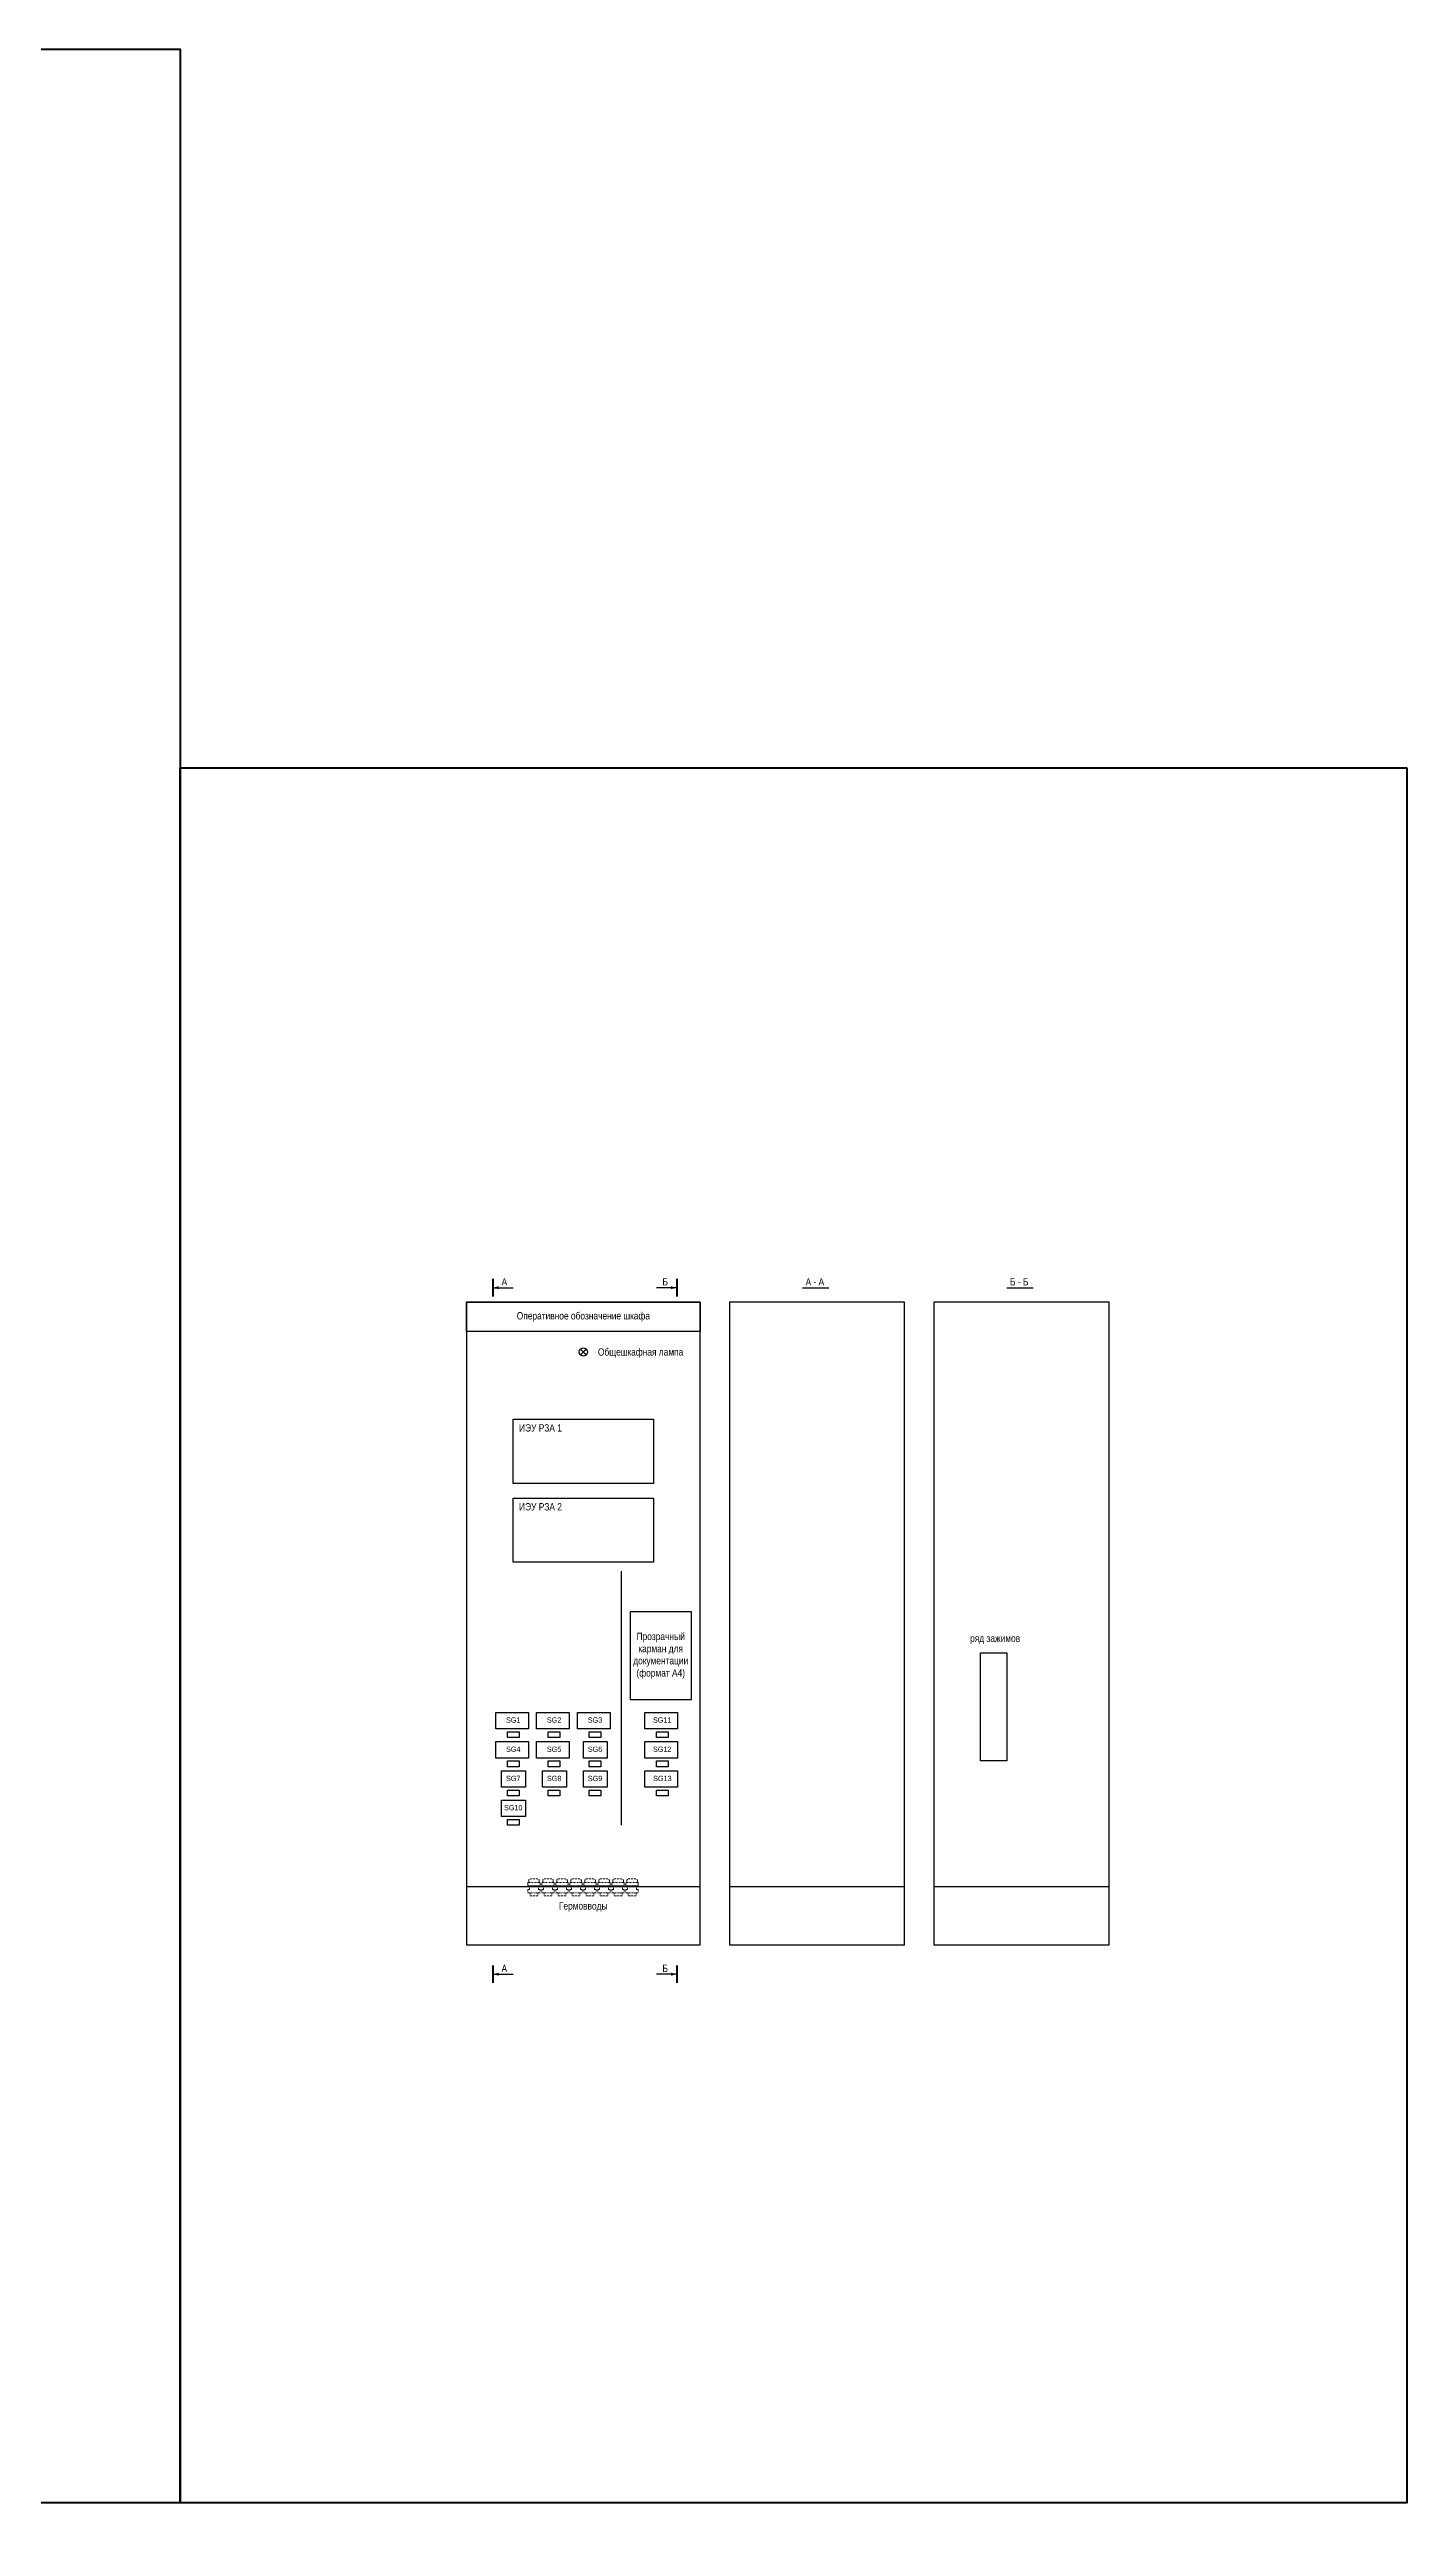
# Model space of a CAD drawing. Header units: millimetres. Extents: x 25558 to 49929, y 1902 to 19390.
# Drawn here: x 34905 to 35370, y 14521 to 15361 of the extents above; entities that cross this region are included whole.
import ezdxf
from ezdxf.enums import TextEntityAlignment as Align

# ---------------------------------------------------------------- set-up
doc = ezdxf.new("R2010")
doc.units = ezdxf.units.MM
doc.linetypes.add('HIDDEN', pattern=[9.525, 6.35, -3.175])
doc.linetypes.add('штриховая2', pattern=[9.525, 6.35, -3.175])
for name, color, linetype, lineweight in [('Основная', 7, 'Continuous', 30), ('Толстая', 7, 'Continuous', 53), ('Тонкая', 7, 'Continuous', 5)]:
    doc.layers.add(name, color=color, linetype=linetype, lineweight=lineweight)
doc.styles.add('Narrow', font='ARIALN.TTF')

msp = doc.modelspace()

# ---------------------------------------------------------------- linework, layer by layer
at = {"linetype": 'HIDDEN', "ltscale": 100}
msp.add_line((35101, 14840), (35101, 14753), dxfattribs=at)
at = {"linetype": 'штриховая2', "lineweight": 13, "ltscale": 0.1}
for p, q in [((35069.28, 14733.92), (35069.28, 14733.44)), ((35069.85, 14734.59), (35071.1, 14734.59)), ((35072.35, 14734.59), (35071.1, 14734.59)), ((35072.92, 14733.92), (35072.92, 14733.44)), ((35074.08, 14733.92), (35074.08, 14733.44)), ((35074.65, 14734.59), (35075.9, 14734.59)), ((35077.15, 14734.59), (35075.9, 14734.59)), ((35077.72, 14733.92), (35077.72, 14733.44)), ((35078.88, 14733.92), (35078.88, 14733.44)), ((35079.45, 14734.59), (35080.7, 14734.59)), ((35081.95, 14734.59), (35080.7, 14734.59)), ((35082.52, 14733.92), (35082.52, 14733.44)), ((35083.68, 14733.92), (35083.68, 14733.44)), ((35084.25, 14734.59), (35085.5, 14734.59)), ((35086.75, 14734.59), (35085.5, 14734.59)), ((35087.32, 14733.92), (35087.32, 14733.44)), ((35088.48, 14733.92), (35088.48, 14733.44)), ((35089.05, 14734.59), (35090.3, 14734.59)), ((35091.55, 14734.59), (35090.3, 14734.59)), ((35092.12, 14733.92), (35092.12, 14733.44)), ((35093.28, 14733.92), (35093.28, 14733.44)), ((35093.85, 14734.59), (35095.1, 14734.59)), ((35096.35, 14734.59), (35095.1, 14734.59)), ((35096.92, 14733.92), (35096.92, 14733.44)), ((35098.08, 14733.92), (35098.08, 14733.44)), ((35098.65, 14734.59), (35099.9, 14734.59)), ((35101.15, 14734.59), (35099.9, 14734.59)), ((35101.72, 14733.92), (35101.72, 14733.44)), ((35102.88, 14733.92), (35102.88, 14733.44)), ((35103.45, 14734.59), (35104.7, 14734.59)), ((35105.95, 14734.59), (35104.7, 14734.59)), ((35106.52, 14733.92), (35106.52, 14733.44)), ((35068.99, 14733.25), (35068.99, 14732)), ((35068.99, 14732), (35068.99, 14733.25)), ((35068.99, 14730.94), (35068.99, 14729.89)), ((35068.99, 14730.94), (35069.56, 14730.94)), ((35068.99, 14729.89), (35071.1, 14729.89)), ((35069.28, 14733.44), (35071.1, 14733.44)), ((35069.56, 14730.94), (35069.56, 14732)), ((35069.76, 14729.89), (35069.76, 14728.83)), ((35069.76, 14728.83), (35071.1, 14728.83)), ((35072.92, 14733.44), (35071.1, 14733.44)), ((35073.21, 14729.89), (35071.1, 14729.89)), ((35072.44, 14728.83), (35071.1, 14728.83)), ((35072.44, 14729.89), (35072.44, 14728.83)), ((35072.64, 14730.94), (35072.64, 14732)), ((35073.21, 14730.94), (35072.64, 14730.94)), ((35073.21, 14733.25), (35073.21, 14732)), ((35073.21, 14732), (35073.21, 14733.25)), ((35073.21, 14730.94), (35073.21, 14729.89)), ((35073.79, 14730.94), (35073.79, 14729.89)), ((35073.79, 14730.94), (35074.36, 14730.94)), ((35073.79, 14729.89), (35075.9, 14729.89)), ((35074.08, 14733.44), (35075.9, 14733.44)), ((35074.36, 14730.94), (35074.36, 14732)), ((35074.56, 14729.89), (35074.56, 14728.83)), ((35074.56, 14728.83), (35075.9, 14728.83)), ((35077.72, 14733.44), (35075.9, 14733.44)), ((35078.01, 14729.89), (35075.9, 14729.89)), ((35077.24, 14728.83), (35075.9, 14728.83)), ((35077.24, 14729.89), (35077.24, 14728.83)), ((35077.44, 14730.94), (35077.44, 14732)), ((35078.01, 14730.94), (35077.44, 14730.94)), ((35078.01, 14733.25), (35078.01, 14732)), ((35078.01, 14732), (35078.01, 14733.25)), ((35078.01, 14730.94), (35078.01, 14729.89)), ((35078.59, 14733.25), (35078.59, 14732)), ((35078.59, 14732), (35078.59, 14733.25)), ((35078.59, 14730.94), (35078.59, 14729.89)), ((35078.59, 14730.94), (35079.16, 14730.94)), ((35078.59, 14729.89), (35080.7, 14729.89)), ((35078.88, 14733.44), (35080.7, 14733.44)), ((35079.16, 14730.94), (35079.16, 14732)), ((35079.36, 14729.89), (35079.36, 14728.83)), ((35079.36, 14728.83), (35080.7, 14728.83)), ((35082.52, 14733.44), (35080.7, 14733.44)), ((35082.81, 14729.89), (35080.7, 14729.89)), ((35082.04, 14728.83), (35080.7, 14728.83)), ((35082.04, 14729.89), (35082.04, 14728.83)), ((35082.24, 14730.94), (35082.24, 14732)), ((35082.81, 14730.94), (35082.24, 14730.94)), ((35082.81, 14733.25), (35082.81, 14732)), ((35082.81, 14732), (35082.81, 14733.25)), ((35082.81, 14730.94), (35082.81, 14729.89)), ((35083.39, 14733.25), (35083.39, 14732)), ((35083.39, 14732), (35083.39, 14733.25)), ((35083.39, 14730.94), (35083.39, 14729.89)), ((35083.39, 14730.94), (35083.96, 14730.94)), ((35083.39, 14729.89), (35085.5, 14729.89)), ((35083.68, 14733.44), (35085.5, 14733.44)), ((35083.96, 14730.94), (35083.96, 14732)), ((35084.16, 14729.89), (35084.16, 14728.83)), ((35084.16, 14728.83), (35085.5, 14728.83)), ((35087.32, 14733.44), (35085.5, 14733.44)), ((35087.61, 14729.89), (35085.5, 14729.89)), ((35086.84, 14728.83), (35085.5, 14728.83)), ((35086.84, 14729.89), (35086.84, 14728.83)), ((35087.04, 14730.94), (35087.04, 14732)), ((35087.61, 14730.94), (35087.04, 14730.94)), ((35087.61, 14733.25), (35087.61, 14732)), ((35087.61, 14732), (35087.61, 14733.25)), ((35087.61, 14730.94), (35087.61, 14729.89)), ((35088.19, 14733.25), (35088.19, 14732)), ((35088.19, 14732), (35088.19, 14733.25)), ((35088.19, 14733.25), (35088.19, 14732)), ((35088.19, 14732), (35088.19, 14733.25)), ((35088.19, 14730.94), (35088.19, 14729.89)), ((35088.19, 14730.94), (35088.76, 14730.94)), ((35088.19, 14730.94), (35088.19, 14729.89)), ((35088.19, 14729.89), (35090.3, 14729.89)), ((35088.48, 14733.44), (35090.3, 14733.44)), ((35088.76, 14730.94), (35088.76, 14732)), ((35088.96, 14729.89), (35088.96, 14728.83)), ((35088.96, 14728.83), (35090.3, 14728.83)), ((35092.12, 14733.44), (35090.3, 14733.44)), ((35092.41, 14729.89), (35090.3, 14729.89)), ((35091.64, 14728.83), (35090.3, 14728.83)), ((35091.64, 14729.89), (35091.64, 14728.83)), ((35091.84, 14730.94), (35091.84, 14732)), ((35092.41, 14730.94), (35091.84, 14730.94)), ((35092.41, 14733.25), (35092.41, 14732)), ((35092.41, 14732), (35092.41, 14733.25)), ((35092.41, 14730.94), (35092.41, 14729.89)), ((35092.99, 14733.25), (35092.99, 14732)), ((35092.99, 14732), (35092.99, 14733.25)), ((35092.99, 14730.94), (35092.99, 14729.89)), ((35092.99, 14730.94), (35093.56, 14730.94)), ((35092.99, 14729.89), (35095.1, 14729.89)), ((35093.28, 14733.44), (35095.1, 14733.44)), ((35093.56, 14730.94), (35093.56, 14732)), ((35093.76, 14729.89), (35093.76, 14728.83)), ((35093.76, 14728.83), (35095.1, 14728.83)), ((35096.92, 14733.44), (35095.1, 14733.44)), ((35097.21, 14729.89), (35095.1, 14729.89)), ((35096.44, 14728.83), (35095.1, 14728.83)), ((35096.44, 14729.89), (35096.44, 14728.83)), ((35096.64, 14730.94), (35096.64, 14732)), ((35097.21, 14730.94), (35096.64, 14730.94)), ((35097.21, 14733.25), (35097.21, 14732)), ((35097.21, 14732), (35097.21, 14733.25)), ((35097.21, 14730.94), (35097.21, 14729.89)), ((35097.79, 14733.25), (35097.79, 14732)), ((35097.79, 14732), (35097.79, 14733.25)), ((35097.79, 14730.94), (35097.79, 14729.89)), ((35097.79, 14730.94), (35098.36, 14730.94)), ((35097.79, 14729.89), (35099.9, 14729.89)), ((35098.08, 14733.44), (35099.9, 14733.44)), ((35098.36, 14730.94), (35098.36, 14732)), ((35098.56, 14729.89), (35098.56, 14728.83)), ((35098.56, 14728.83), (35099.9, 14728.83)), ((35101.72, 14733.44), (35099.9, 14733.44)), ((35102.01, 14729.89), (35099.9, 14729.89)), ((35101.24, 14728.83), (35099.9, 14728.83)), ((35101.24, 14729.89), (35101.24, 14728.83)), ((35101.44, 14730.94), (35101.44, 14732)), ((35102.01, 14730.94), (35101.44, 14730.94)), ((35102.01, 14733.25), (35102.01, 14732)), ((35102.01, 14732), (35102.01, 14733.25)), ((35102.01, 14730.94), (35102.01, 14729.89)), ((35102.59, 14733.25), (35102.59, 14732)), ((35102.59, 14732), (35102.59, 14733.25)), ((35102.59, 14730.94), (35102.59, 14729.89)), ((35102.59, 14730.94), (35103.16, 14730.94)), ((35102.59, 14729.89), (35104.7, 14729.89)), ((35102.88, 14733.44), (35104.7, 14733.44)), ((35103.16, 14730.94), (35103.16, 14732)), ((35103.36, 14729.89), (35103.36, 14728.83)), ((35103.36, 14728.83), (35104.7, 14728.83)), ((35106.52, 14733.44), (35104.7, 14733.44)), ((35106.81, 14729.89), (35104.7, 14729.89)), ((35106.04, 14728.83), (35104.7, 14728.83)), ((35106.04, 14729.89), (35106.04, 14728.83)), ((35106.24, 14730.94), (35106.24, 14732)), ((35106.81, 14730.94), (35106.24, 14730.94)), ((35106.81, 14733.25), (35106.81, 14732)), ((35106.81, 14732), (35106.81, 14733.25)), ((35106.81, 14730.94), (35106.81, 14729.89))]:
    msp.add_line(p, q, dxfattribs=at)
for points in [[(35069.28, 14733.92), (35069.29, 14734.1), (35069.32, 14734.23), (35069.38, 14734.36), (35069.47, 14734.47), (35069.58, 14734.54), (35069.72, 14734.59), (35069.95, 14734.59)], [(35072.92, 14733.92), (35072.91, 14734.1), (35072.88, 14734.23), (35072.82, 14734.36), (35072.74, 14734.47), (35072.63, 14734.54), (35072.48, 14734.59), (35072.25, 14734.59)], [(35074.08, 14733.92), (35074.09, 14734.1), (35074.12, 14734.23), (35074.18, 14734.36), (35074.27, 14734.47), (35074.38, 14734.54), (35074.52, 14734.59), (35074.75, 14734.59)], [(35077.72, 14733.92), (35077.71, 14734.1), (35077.68, 14734.23), (35077.62, 14734.36), (35077.54, 14734.47), (35077.43, 14734.54), (35077.28, 14734.59), (35077.05, 14734.59)], [(35078.88, 14733.92), (35078.89, 14734.1), (35078.92, 14734.23), (35078.98, 14734.36), (35079.07, 14734.47), (35079.18, 14734.54), (35079.32, 14734.59), (35079.55, 14734.59)], [(35082.52, 14733.92), (35082.51, 14734.1), (35082.48, 14734.23), (35082.42, 14734.36), (35082.34, 14734.47), (35082.23, 14734.54), (35082.08, 14734.59), (35081.85, 14734.59)], [(35083.68, 14733.92), (35083.69, 14734.1), (35083.72, 14734.23), (35083.78, 14734.36), (35083.87, 14734.47), (35083.98, 14734.54), (35084.12, 14734.59), (35084.35, 14734.59)], [(35087.32, 14733.92), (35087.31, 14734.1), (35087.28, 14734.23), (35087.22, 14734.36), (35087.14, 14734.47), (35087.03, 14734.54), (35086.88, 14734.59), (35086.65, 14734.59)], [(35088.48, 14733.92), (35088.49, 14734.1), (35088.52, 14734.23), (35088.58, 14734.36), (35088.67, 14734.47), (35088.78, 14734.54), (35088.92, 14734.59), (35089.15, 14734.59)], [(35092.12, 14733.92), (35092.11, 14734.1), (35092.08, 14734.23), (35092.02, 14734.36), (35091.94, 14734.47), (35091.83, 14734.54), (35091.68, 14734.59), (35091.45, 14734.59)], [(35093.28, 14733.92), (35093.29, 14734.1), (35093.32, 14734.23), (35093.38, 14734.36), (35093.47, 14734.47), (35093.58, 14734.54), (35093.72, 14734.59), (35093.95, 14734.59)], [(35096.92, 14733.92), (35096.91, 14734.1), (35096.88, 14734.23), (35096.82, 14734.36), (35096.74, 14734.47), (35096.63, 14734.54), (35096.48, 14734.59), (35096.25, 14734.59)], [(35098.08, 14733.92), (35098.09, 14734.1), (35098.12, 14734.23), (35098.18, 14734.36), (35098.27, 14734.47), (35098.38, 14734.54), (35098.52, 14734.59), (35098.75, 14734.59)], [(35101.72, 14733.92), (35101.71, 14734.1), (35101.68, 14734.23), (35101.62, 14734.36), (35101.54, 14734.47), (35101.43, 14734.54), (35101.28, 14734.59), (35101.05, 14734.59)], [(35102.88, 14733.92), (35102.89, 14734.1), (35102.92, 14734.23), (35102.98, 14734.36), (35103.07, 14734.47), (35103.18, 14734.54), (35103.32, 14734.59), (35103.55, 14734.59)], [(35106.52, 14733.92), (35106.51, 14734.1), (35106.48, 14734.23), (35106.42, 14734.36), (35106.34, 14734.47), (35106.23, 14734.54), (35106.08, 14734.59), (35105.85, 14734.59)], [(35068.99, 14733.25), (35069.02, 14733.3), (35069.09, 14733.36), (35069.14, 14733.4), (35069.19, 14733.42), (35069.25, 14733.43), (35069.28, 14733.44)], [(35073.21, 14733.25), (35073.18, 14733.3), (35073.11, 14733.36), (35073.06, 14733.4), (35073.01, 14733.42), (35072.95, 14733.43), (35072.92, 14733.44)], [(35073.79, 14733.25), (35073.82, 14733.3), (35073.89, 14733.36), (35073.94, 14733.4), (35073.99, 14733.42), (35074.05, 14733.43), (35074.08, 14733.44)], [(35078.01, 14733.25), (35077.98, 14733.3), (35077.91, 14733.36), (35077.86, 14733.4), (35077.81, 14733.42), (35077.75, 14733.43), (35077.72, 14733.44)], [(35078.59, 14733.25), (35078.62, 14733.3), (35078.69, 14733.36), (35078.74, 14733.4), (35078.79, 14733.42), (35078.85, 14733.43), (35078.88, 14733.44)], [(35082.81, 14733.25), (35082.78, 14733.3), (35082.71, 14733.36), (35082.66, 14733.4), (35082.61, 14733.42), (35082.55, 14733.43), (35082.52, 14733.44)], [(35083.39, 14733.25), (35083.42, 14733.3), (35083.49, 14733.36), (35083.54, 14733.4), (35083.59, 14733.42), (35083.65, 14733.43), (35083.68, 14733.44)], [(35087.61, 14733.25), (35087.58, 14733.3), (35087.51, 14733.36), (35087.46, 14733.4), (35087.41, 14733.42), (35087.35, 14733.43), (35087.32, 14733.44)], [(35088.19, 14733.25), (35088.22, 14733.3), (35088.29, 14733.36), (35088.34, 14733.4), (35088.39, 14733.42), (35088.45, 14733.43), (35088.48, 14733.44)], [(35092.41, 14733.25), (35092.38, 14733.3), (35092.31, 14733.36), (35092.26, 14733.4), (35092.21, 14733.42), (35092.15, 14733.43), (35092.12, 14733.44)], [(35092.99, 14733.25), (35093.02, 14733.3), (35093.09, 14733.36), (35093.14, 14733.4), (35093.19, 14733.42), (35093.25, 14733.43), (35093.28, 14733.44)], [(35097.21, 14733.25), (35097.18, 14733.3), (35097.11, 14733.36), (35097.06, 14733.4), (35097.01, 14733.42), (35096.95, 14733.43), (35096.92, 14733.44)], [(35097.79, 14733.25), (35097.82, 14733.3), (35097.89, 14733.36), (35097.94, 14733.4), (35097.99, 14733.42), (35098.05, 14733.43), (35098.08, 14733.44)], [(35102.01, 14733.25), (35101.98, 14733.3), (35101.91, 14733.36), (35101.86, 14733.4), (35101.81, 14733.42), (35101.75, 14733.43), (35101.72, 14733.44)], [(35102.59, 14733.25), (35102.62, 14733.3), (35102.69, 14733.36), (35102.74, 14733.4), (35102.79, 14733.42), (35102.85, 14733.43), (35102.88, 14733.44)], [(35106.81, 14733.25), (35106.78, 14733.3), (35106.71, 14733.36), (35106.66, 14733.4), (35106.61, 14733.42), (35106.55, 14733.43), (35106.52, 14733.44)]]:
    msp.add_spline(points, degree=3, dxfattribs=at)
at = {"layer": 'Основная', "ltscale": 100}
msp.add_line((35048, 14732), (35128, 14732), dxfattribs=at)
at = {"layer": 'Основная', "linetype": 'штриховая2', "lineweight": 13, "ltscale": 1000}
for p, q in [((35068.99, 14732.19), (35071.1, 14732.19)), ((35068.99, 14732), (35071.1, 14732)), ((35069.56, 14732), (35068.99, 14732)), ((35073.21, 14732.19), (35071.1, 14732.19)), ((35073.21, 14732), (35071.1, 14732)), ((35072.64, 14732), (35073.21, 14732)), ((35073.79, 14733.25), (35073.79, 14732)), ((35073.79, 14732), (35073.79, 14733.25)), ((35073.79, 14732.19), (35075.9, 14732.19)), ((35073.79, 14732), (35075.9, 14732)), ((35074.36, 14732), (35073.79, 14732)), ((35078.01, 14732.19), (35075.9, 14732.19)), ((35078.01, 14732), (35075.9, 14732)), ((35077.44, 14732), (35078.01, 14732)), ((35078.59, 14732.19), (35080.7, 14732.19)), ((35078.59, 14732), (35080.7, 14732)), ((35079.16, 14732), (35078.59, 14732)), ((35082.81, 14732.19), (35080.7, 14732.19)), ((35082.81, 14732), (35080.7, 14732)), ((35082.24, 14732), (35082.81, 14732)), ((35083.39, 14732.19), (35085.5, 14732.19)), ((35083.39, 14732), (35085.5, 14732)), ((35083.96, 14732), (35083.39, 14732)), ((35087.61, 14732.19), (35085.5, 14732.19)), ((35087.61, 14732), (35085.5, 14732)), ((35087.04, 14732), (35087.61, 14732)), ((35088.19, 14732.19), (35090.3, 14732.19)), ((35088.19, 14732), (35090.3, 14732)), ((35088.76, 14732), (35088.19, 14732)), ((35092.41, 14732.19), (35090.3, 14732.19)), ((35092.41, 14732), (35090.3, 14732)), ((35091.84, 14732), (35092.41, 14732)), ((35092.99, 14732.19), (35095.1, 14732.19)), ((35092.99, 14732), (35095.1, 14732)), ((35093.56, 14732), (35092.99, 14732)), ((35097.21, 14732.19), (35095.1, 14732.19)), ((35097.21, 14732), (35095.1, 14732)), ((35096.64, 14732), (35097.21, 14732)), ((35097.79, 14732.19), (35099.9, 14732.19)), ((35097.79, 14732), (35099.9, 14732)), ((35098.36, 14732), (35097.79, 14732)), ((35102.01, 14732.19), (35099.9, 14732.19)), ((35102.01, 14732), (35099.9, 14732)), ((35101.44, 14732), (35102.01, 14732)), ((35102.59, 14732.19), (35104.7, 14732.19)), ((35102.59, 14732), (35104.7, 14732)), ((35103.16, 14732), (35102.59, 14732)), ((35106.81, 14732.19), (35104.7, 14732.19)), ((35106.81, 14732), (35104.7, 14732)), ((35106.24, 14732), (35106.81, 14732))]:
    msp.add_line(p, q, dxfattribs=at)
at = {"layer": 'Основная', "ltscale": 100}
for points in [[(35057, 14937, 0, 1, 0), (35059, 14937, 0, 0, 0)], [(35120, 14937, 0, 1, 0), (35118, 14937, 0, 0, 0)], [(35057, 14702, 0, 1, 0), (35059, 14702, 0, 0, 0)], [(35120, 14702, 0, 1, 0), (35118, 14702, 0, 0, 0)]]:
    msp.add_lwpolyline(points, format="xyseb", dxfattribs=at)
for points in [[(35057, 14937), (35064, 14937)], [(35120, 14937), (35113, 14937)], [(35163, 14937), (35172, 14937)], [(35233, 14937), (35242, 14937)], [(35087, 14916), (35089, 14914)], [(35087, 14914), (35089, 14916)], [(35138, 14732), (35198, 14732)], [(35208, 14732), (35268, 14732)], [(35057, 14702), (35064, 14702)], [(35120, 14702), (35113, 14702)]]:
    msp.add_lwpolyline(points, dxfattribs=at)
at = {"layer": 'Основная'}
for points in [[(35048, 14712), (35128, 14712), (35128, 14932), (35048, 14932)], [(35198, 14932), (35138, 14932), (35138, 14712), (35198, 14712)], [(35268, 14932), (35208, 14932), (35208, 14712), (35268, 14712)], [(35064, 14892), (35112, 14892), (35112, 14870), (35064, 14870)], [(35064, 14865), (35112, 14865), (35112, 14843), (35064, 14843)], [(35104, 14796), (35125, 14796), (35125, 14826), (35104, 14826)], [(35224, 14812), (35233, 14812), (35233, 14775), (35224, 14775)], [(35062, 14785), (35066, 14785), (35066, 14783), (35062, 14783)], [(35076, 14785), (35080, 14785), (35080, 14783), (35076, 14783)], [(35090, 14785), (35094, 14785), (35094, 14783), (35090, 14783)], [(35113, 14785), (35117, 14785), (35117, 14783), (35113, 14783)], [(35062, 14775), (35066, 14775), (35066, 14773), (35062, 14773)], [(35076, 14775), (35080, 14775), (35080, 14773), (35076, 14773)], [(35090, 14775), (35094, 14775), (35094, 14773), (35090, 14773)], [(35113, 14775), (35117, 14775), (35117, 14773), (35113, 14773)], [(35062, 14765), (35066, 14765), (35066, 14763), (35062, 14763)], [(35076, 14765), (35080, 14765), (35080, 14763), (35076, 14763)], [(35090, 14765), (35094, 14765), (35094, 14763), (35090, 14763)], [(35113, 14765), (35117, 14765), (35117, 14763), (35113, 14763)], [(35062, 14755), (35066, 14755), (35066, 14753), (35062, 14753)]]:
    msp.add_lwpolyline(points, close=True, dxfattribs=at)
at = {"layer": 'Основная', "ltscale": 100}
msp.add_lwpolyline([(35048, 14932), (35128, 14932), (35128, 14922), (35048, 14922)], close=True, dxfattribs=at)
at = {"layer": 'Основная', "ltscale": 0.35}
for points in [[(35058, 14791.6), (35069.2, 14791.6), (35069.2, 14786), (35058, 14786)], [(35072, 14791.6), (35083.2, 14791.6), (35083.2, 14786), (35072, 14786)], [(35086, 14791.6), (35097.2, 14791.6), (35097.2, 14786), (35086, 14786)], [(35109, 14791.6), (35120.2, 14791.6), (35120.2, 14786), (35109, 14786)], [(35058, 14781.6), (35069.2, 14781.6), (35069.2, 14776), (35058, 14776)], [(35072, 14781.6), (35083.2, 14781.6), (35083.2, 14776), (35072, 14776)], [(35088, 14781.6), (35096.2, 14781.6), (35096.2, 14776), (35088, 14776)], [(35109, 14781.6), (35120.2, 14781.6), (35120.2, 14776), (35109, 14776)], [(35060, 14771.6), (35068.2, 14771.6), (35068.2, 14766), (35060, 14766)], [(35074, 14771.6), (35082.2, 14771.6), (35082.2, 14766), (35074, 14766)], [(35088, 14771.6), (35096.2, 14771.6), (35096.2, 14766), (35088, 14766)], [(35109, 14771.6), (35120.2, 14771.6), (35120.2, 14766), (35109, 14766)], [(35060, 14761.6), (35068.2, 14761.6), (35068.2, 14756), (35060, 14756)]]:
    msp.add_lwpolyline(points, close=True, dxfattribs=at)
msp.add_circle((35088, 14915), 1.41, dxfattribs=at)
at = {"layer": 'Толстая', "ltscale": 100}
for points in [[(35057, 14940), (35057, 14934)], [(35120, 14940), (35120, 14934)], [(35057, 14705), (35057, 14699)], [(35120, 14705), (35120, 14699)]]:
    msp.add_lwpolyline(points, dxfattribs=at)
at = {"layer": 'Тонкая', "color": 3, "lineweight": 50}
for points in [[(34950, 14521), (34356, 14521), (34356, 15361), (34950, 15361)], [(35370, 15115), (35370, 14521), (34950, 14521), (34950, 15115)]]:
    msp.add_lwpolyline(points, close=True, dxfattribs=at)

# ---------------------------------------------------------------- texts
at = {"layer": 'Основная', "style": 'Narrow'}
for s, p in [('А', (35060, 14939)), ('Б', (35115.09, 14939)), ('А - А', (35164.09, 14939)), ('Б - Б', (35234.09, 14939)), ('Общешкафная лампа', (35093, 14915)), ('ИЭУ РЗА', (35066, 14889)), ('ИЭУ РЗА 1', (35066, 14889)), ('ИЭУ РЗА 2', (35066, 14862)), ('А', (35060, 14704)), ('Б', (35115.09, 14704))]:
    msp.add_text(s, height=2.5, dxfattribs=at).set_placement(p, align=Align.MIDDLE_LEFT)
for s, height, p in [('ряд зажимов', 2.5, (35229, 14817)), ('SG1', 1.8, (35064, 14789)), ('SG2', 1.8, (35078, 14789)), ('SG3', 1.8, (35092, 14789)), ('SG11', 1.8, (35115, 14789)), ('SG4', 1.8, (35064, 14779)), ('SG5', 1.8, (35078, 14779)), ('SG6', 1.8, (35092, 14779)), ('SG12', 1.8, (35115, 14779)), ('SG7', 1.8, (35064, 14769)), ('SG8', 1.8, (35078, 14769)), ('SG9', 1.8, (35092, 14769)), ('SG13', 1.8, (35115.06, 14769)), ('SG10', 1.8, (35064, 14759))]:
    msp.add_text(s, height=height, dxfattribs=at).set_placement(p, align=Align.MIDDLE_CENTER)
at = {"layer": 'Основная', "char_height": 2.5, "attachment_point": 5, "style": 'Narrow'}
for s, insert, width in [('Оперативное обозначение шкафа', (35088, 14927), 80), ('Прозрачный карман для документации (формат А4)', (35114.5, 14811), 21), ('Гермовводы ', (35088, 14725), 58)]:
    msp.add_mtext(s, dxfattribs=dict(at, insert=insert, width=width))

doc.saveas('drawing.dxf')
